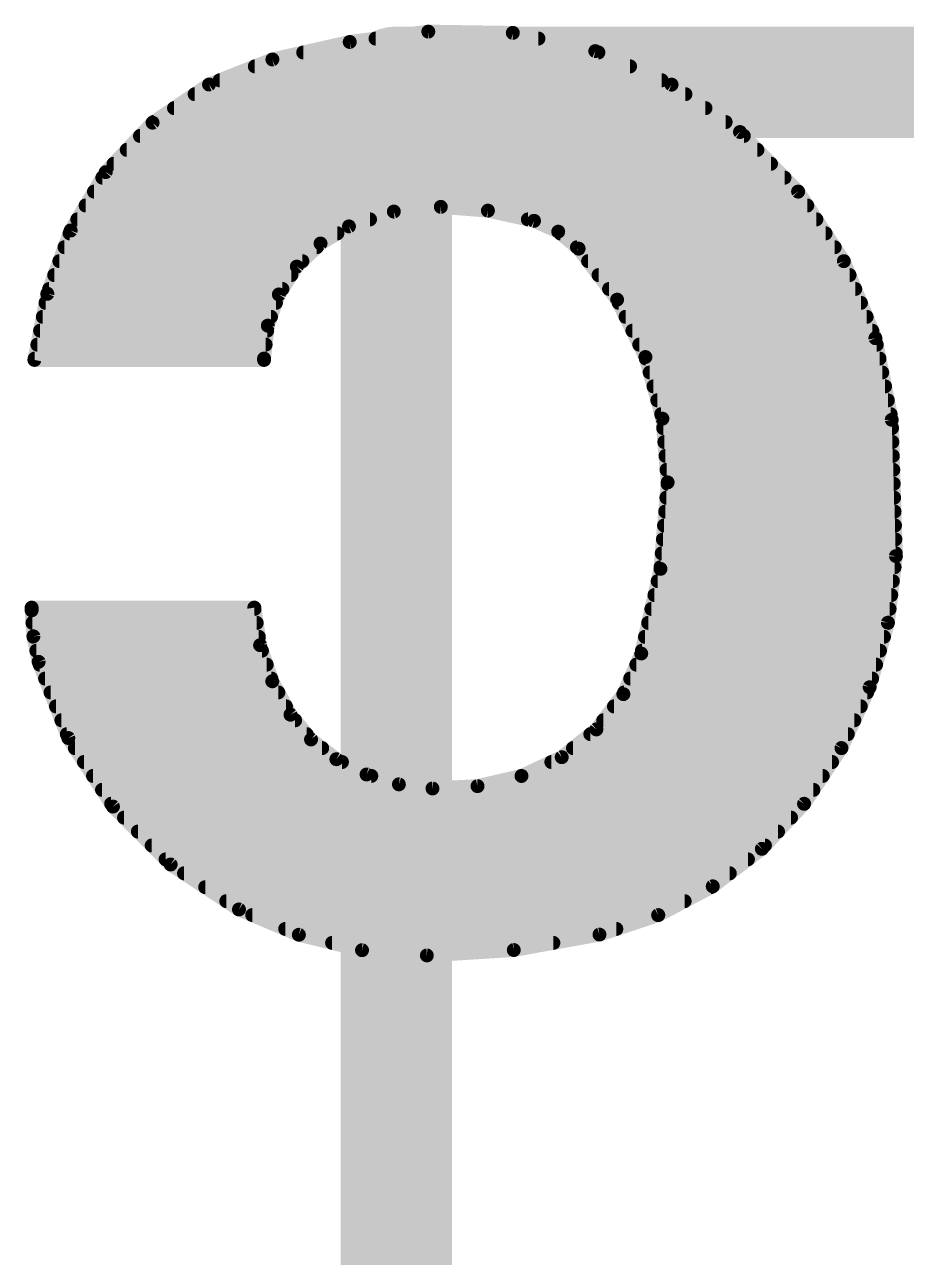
# Model space of a CAD drawing. Extents: x -9 to 98, y -32 to 31.
# Drawn here: x 8.621 to 10.23, y 3.795 to 6.045 of the extents above; entities that cross this region are included whole.
import ezdxf

# ---------------------------------------------------------------- set-up
doc = ezdxf.new("R2010")
doc.units = 0
doc.layers.add('21', color=41, linetype='CONTINUOUS')
doc.layers.add('22', color=40, linetype='CONTINUOUS')

msp = doc.modelspace()

# ---------------------------------------------------------------- linework, layer by layer
at = {"layer": '21', "const_width": 0.2032}
for points in [[(9.299, 5.94), (16.299, 5.94)], [(9.299, -0.26), (9.299, 5.94)]]:
    msp.add_lwpolyline(points, dxfattribs=at)
at = {"layer": '21', "const_width": 0.1016}
for points in [[(9.299, 5.9908, 1), (9.299, 5.8892)], [(9.3498, 5.94, 1), (9.2482, 5.94)]]:
    msp.add_lwpolyline(points, format="xyb", dxfattribs=at)
at = {"layer": '22', "const_width": 0.0254}
for points in [[(9.3574, 6.0325), (9.214, 6.0136)], [(9.2611, 6.0198), (9.5584, 6.0198)], [(9.5116, 6.0301), (9.3574, 6.0325)], [(9.6622, 5.9969), (9.5116, 6.0301)], [(9.214, 6.0136), (9.0729, 5.9817)], [(9.8013, 5.9358), (9.6622, 5.9969)], [(9.0729, 5.9817), (8.9572, 5.9359)], [(9.1291, 5.9944), (9.6679, 5.9944)], [(9.0408, 5.969), (9.7257, 5.969)], [(8.9572, 5.9359), (8.8542, 5.8662)], [(8.9766, 5.9436), (9.7835, 5.9436)], [(9.9262, 5.8492), (9.8013, 5.9358)], [(8.931, 5.9182), (9.8267, 5.9182)], [(8.8934, 5.8928), (9.8633, 5.8928)], [(8.8542, 5.8662), (8.7686, 5.776)], [(8.8559, 5.8674), (9.9, 5.8674)], [(8.8312, 5.842), (9.9333, 5.842)], [(10.0323, 5.7404), (9.9262, 5.8492)], [(8.8071, 5.8166), (9.958, 5.8166)], [(8.7686, 5.776), (8.7046, 5.6693)], [(8.7831, 5.7912), (9.9828, 5.7912)], [(8.7625, 5.7658), (10.0076, 5.7658)], [(8.7473, 5.7404), (10.0324, 5.7404)], [(10.1157, 5.6134), (10.0323, 5.7404)], [(8.732, 5.715), (10.049, 5.715)], [(9.2126, 5.6769), (9.2944, 5.7039)], [(9.2944, 5.7039), (9.3802, 5.7125)], [(9.3802, 5.7125), (9.4662, 5.7057)], [(9.4662, 5.7057), (9.5504, 5.6871)], [(8.7168, 5.6896), (9.2511, 5.6896)], [(9.5391, 5.6896), (10.0657, 5.6896)], [(9.5504, 5.6871), (9.5945, 5.6673)], [(8.7046, 5.6693), (8.6621, 5.5538)], [(8.7027, 5.6642), (9.1915, 5.6642)], [(9.1608, 5.6457), (9.2126, 5.6769)], [(9.5945, 5.6673), (9.6317, 5.6363)], [(9.5982, 5.6642), (10.0824, 5.6642)], [(8.6934, 5.6388), (9.1538, 5.6388)], [(9.1175, 5.6035), (9.1608, 5.6457)], [(9.6287, 5.6388), (10.0991, 5.6388)], [(9.6317, 5.6363), (9.702, 5.5431)], [(8.6841, 5.6134), (9.1276, 5.6134)], [(9.0848, 5.5526), (9.1175, 5.6035)], [(9.649, 5.6134), (10.1158, 5.6134)], [(10.1734, 5.4728), (10.1157, 5.6134)], [(8.6747, 5.588), (9.1075, 5.588)], [(9.6681, 5.588), (10.1262, 5.588)], [(8.6621, 5.5538), (8.6385, 5.4331)], [(8.6654, 5.5626), (9.0912, 5.5626)], [(9.0645, 5.4957), (9.0848, 5.5526)], [(9.6873, 5.5626), (10.1366, 5.5626)], [(8.6589, 5.5372), (9.0793, 5.5372)], [(9.702, 5.5431), (9.7536, 5.4384)], [(9.7049, 5.5372), (10.147, 5.5372)], [(8.6539, 5.5118), (9.0702, 5.5118)], [(9.7174, 5.5118), (10.1574, 5.5118)], [(8.6489, 5.4864), (9.0634, 5.4864)], [(9.0576, 5.4356), (9.0645, 5.4957)], [(9.7299, 5.4864), (10.1678, 5.4864)], [(8.644, 5.461), (9.0605, 5.461)], [(9.7424, 5.461), (10.1758, 5.461)], [(10.2032, 5.3238), (10.1734, 5.4728)], [(8.639, 5.4356), (9.0576, 5.4356)], [(9.0576, 5.4331), (9.0576, 5.4356)], [(9.7536, 5.4384), (9.7847, 5.3259)], [(9.7544, 5.4356), (10.1809, 5.4356)], [(8.6385, 5.4331), (9.0576, 5.4331)], [(9.7614, 5.4102), (10.1859, 5.4102)], [(9.7684, 5.3848), (10.191, 5.3848)], [(9.7754, 5.3594), (10.1961, 5.3594)], [(9.7824, 5.334), (10.2012, 5.334)], [(9.7847, 5.3259), (9.7942, 5.2095)], [(10.2108, 5.0749), (10.2032, 5.3238)], [(9.7861, 5.3086), (10.2037, 5.3086)], [(9.7882, 5.2832), (10.2044, 5.2832)], [(9.7903, 5.2578), (10.2052, 5.2578)], [(9.7923, 5.2324), (10.206, 5.2324)], [(9.7942, 5.2095), (9.7811, 5.0516)], [(9.794, 5.207), (10.2068, 5.207)], [(9.7919, 5.1816), (10.2075, 5.1816)], [(9.7898, 5.1562), (10.2083, 5.1562)], [(9.7877, 5.1308), (10.2091, 5.1308)], [(9.7856, 5.1054), (10.2099, 5.1054)], [(9.7835, 5.08), (10.2106, 5.08)], [(10.1963, 4.9533), (10.2108, 5.0749)], [(9.7811, 5.0516), (9.746, 4.8971)], [(9.7813, 5.0546), (10.2084, 5.0546)], [(9.776, 5.0292), (10.2053, 5.0292)], [(9.7702, 5.0038), (10.2023, 5.0038)], [(9.0399, 4.9809), (8.6335, 4.9809)], [(8.6335, 4.9809), (8.6335, 4.9759)], [(8.6335, 4.9784), (9.0403, 4.9784)], [(8.6335, 4.9759), (8.6367, 4.9285)], [(9.0505, 4.9122), (9.0399, 4.9809)], [(9.7645, 4.9784), (10.1993, 4.9784)], [(8.635, 4.953), (9.0442, 4.953)], [(9.7587, 4.953), (10.1962, 4.953)], [(10.1629, 4.8356), (10.1963, 4.9533)], [(8.6367, 4.9285), (8.6462, 4.8819)], [(8.6369, 4.9276), (9.0481, 4.9276)], [(9.7529, 4.9276), (10.189, 4.9276)], [(8.6421, 4.9022), (9.0538, 4.9022)], [(9.0727, 4.8464), (9.0505, 4.9122)], [(9.746, 4.8971), (9.7134, 4.8229)], [(9.7472, 4.9022), (10.1818, 4.9022)], [(8.6462, 4.8819), (8.7004, 4.7428)], [(8.6482, 4.8768), (9.0624, 4.8768)], [(9.7371, 4.8768), (10.1746, 4.8768)], [(8.6581, 4.8514), (9.071, 4.8514)], [(9.7259, 4.8514), (10.1674, 4.8514)], [(8.668, 4.826), (9.0838, 4.826)], [(9.1059, 4.7854), (9.0727, 4.8464)], [(9.7148, 4.826), (10.1584, 4.826)], [(10.1114, 4.7245), (10.1629, 4.8356)], [(9.7134, 4.8229), (9.6641, 4.7586)], [(8.6779, 4.8006), (9.0976, 4.8006)], [(9.1434, 4.7402), (9.1059, 4.7854)], [(9.6963, 4.8006), (10.1467, 4.8006)], [(8.6878, 4.7752), (9.1144, 4.7752)], [(9.6641, 4.7586), (9.6009, 4.7079)], [(9.6768, 4.7752), (10.1349, 4.7752)], [(8.6977, 4.7498), (9.1354, 4.7498)], [(8.7004, 4.7428), (8.7819, 4.6177)], [(9.1897, 4.7041), (9.1434, 4.7402)], [(9.6532, 4.7498), (10.1231, 4.7498)], [(8.7124, 4.7244), (9.1637, 4.7244)], [(9.6215, 4.7244), (10.1114, 4.7244)], [(10.0432, 4.6228), (10.1114, 4.7245)], [(8.7289, 4.699), (9.1998, 4.699)], [(9.2447, 4.6762), (9.1897, 4.7041)], [(9.6009, 4.7079), (9.5275, 4.6736)], [(9.582, 4.699), (10.0943, 4.699)], [(8.7455, 4.6736), (9.2534, 4.6736)], [(9.3038, 4.6583), (9.2447, 4.6762)], [(9.5275, 4.6736), (9.4473, 4.655)], [(9.5275, 4.6736), (10.0773, 4.6736)], [(8.762, 4.6482), (10.0602, 4.6482)], [(9.365, 4.6507), (9.3038, 4.6583)], [(9.4473, 4.655), (9.365, 4.6507)], [(8.7786, 4.6228), (10.0432, 4.6228)], [(8.7819, 4.6177), (8.8872, 4.5119)], [(9.9661, 4.5405), (10.0432, 4.6228)], [(8.8021, 4.5974), (10.0194, 4.5974)], [(8.8274, 4.572), (9.9956, 4.572)], [(8.8526, 4.5466), (9.9718, 4.5466)], [(9.8765, 4.4721), (9.9661, 4.5405)], [(8.8779, 4.5212), (9.9408, 4.5212)], [(8.8872, 4.5119), (9.0119, 4.4298)], [(8.9116, 4.4958), (9.9076, 4.4958)], [(8.9502, 4.4704), (9.8733, 4.4704)], [(9.7768, 4.4194), (9.8765, 4.4721)], [(8.9888, 4.445), (9.8252, 4.445)], [(9.0119, 4.4298), (9.1212, 4.3837)], [(9.0361, 4.4196), (9.7771, 4.4196)], [(9.6698, 4.384), (9.7768, 4.4194)], [(9.0962, 4.3942), (9.7006, 4.3942)], [(9.1212, 4.3837), (9.2365, 4.3554)], [(9.5134, 4.3558), (9.6698, 4.384)], [(9.1819, 4.3688), (9.5856, 4.3688)], [(9.2365, 4.3554), (9.3548, 4.3459)], [(9.3548, 4.3459), (9.5134, 4.3558)]]:
    msp.add_lwpolyline(points, dxfattribs=at)
at = {"layer": '22', "const_width": 0.0127}
for points in [[(9.2611, 6.0262, 1), (9.2611, 6.0134)], [(9.3575, 6.0388, 1), (9.3573, 6.0262)], [(9.3582, 6.0262, 1), (9.3566, 6.0388)], [(9.513, 6.0363, 1), (9.5102, 6.0239)], [(9.5115, 6.0238, 1), (9.5117, 6.0365)], [(9.5584, 6.0134, 1), (9.5584, 6.0262)], [(9.2132, 6.0199, 1), (9.2148, 6.0073)], [(9.2154, 6.0074, 1), (9.2126, 6.0198)], [(9.6648, 6.0027, 1), (9.6596, 5.9911)], [(9.6608, 5.9907, 1), (9.6636, 6.0031)], [(9.0715, 5.9879, 1), (9.0743, 5.9755)], [(9.0752, 5.9758, 1), (9.0706, 5.9876)], [(9.1291, 6.0008, 1), (9.1291, 5.9881)], [(9.6679, 5.9881, 1), (9.6679, 6.0008)], [(9.0408, 5.9754, 1), (9.0408, 5.9627)], [(9.7257, 5.9627, 1), (9.7257, 5.9754)], [(8.9549, 5.9418, 1), (8.9596, 5.93)], [(8.9608, 5.9307, 1), (8.9537, 5.9412)], [(8.9766, 5.95, 1), (8.9766, 5.9372)], [(9.7835, 5.9372, 1), (9.7835, 5.95)], [(9.8049, 5.941, 1), (9.7977, 5.9305)], [(9.7988, 5.9299, 1), (9.8039, 5.9416)], [(8.931, 5.9246, 1), (8.931, 5.9119)], [(9.8267, 5.9119, 1), (9.8267, 5.9246)], [(8.8934, 5.8992, 1), (8.8934, 5.8864)], [(9.8633, 5.8864, 1), (9.8633, 5.8992)], [(8.8506, 5.8715, 1), (8.8577, 5.861)], [(8.8559, 5.8738, 1), (8.8559, 5.861)], [(8.8588, 5.8619, 1), (8.8496, 5.8706)], [(9.9, 5.861, 1), (9.9, 5.8738)], [(8.8312, 5.8484, 1), (8.8312, 5.8357)], [(9.9308, 5.8536, 1), (9.9217, 5.8448)], [(9.9226, 5.844, 1), (9.9298, 5.8544)], [(9.9333, 5.8357, 1), (9.9333, 5.8484)], [(8.8071, 5.823, 1), (8.8071, 5.8102)], [(9.958, 5.8102, 1), (9.958, 5.823)], [(8.764, 5.7803, 1), (8.7732, 5.7716)], [(8.7741, 5.7727, 1), (8.7632, 5.7792)], [(8.7831, 5.7976, 1), (8.7831, 5.7848)], [(9.9828, 5.7848, 1), (9.9828, 5.7976)], [(8.7625, 5.7722, 1), (8.7625, 5.7595)], [(10.0076, 5.7595, 1), (10.0076, 5.7722)], [(8.7473, 5.7468, 1), (8.7473, 5.734)], [(10.0376, 5.7439, 1), (10.027, 5.7369)], [(10.0278, 5.736, 1), (10.0369, 5.7449)], [(10.0324, 5.734, 1), (10.0324, 5.7468)], [(8.732, 5.7214, 1), (8.732, 5.7086)], [(9.2938, 5.7102, 1), (9.2951, 5.6976)], [(9.2964, 5.6979, 1), (9.2924, 5.71)], [(9.3807, 5.7188, 1), (9.3797, 5.7062)], [(9.3808, 5.7062, 1), (9.3796, 5.7188)], [(9.4675, 5.7119, 1), (9.4648, 5.6995)], [(9.4657, 5.6993, 1), (9.4667, 5.712)], [(10.049, 5.7086, 1), (10.049, 5.7214)], [(8.7168, 5.696, 1), (8.7168, 5.6833)], [(9.2511, 5.6833, 1), (9.2511, 5.696)], [(9.5391, 5.696, 1), (9.5391, 5.6833)], [(9.553, 5.6929, 1), (9.5478, 5.6813)], [(9.549, 5.6809, 1), (9.5518, 5.6933)], [(10.0657, 5.6833, 1), (10.0657, 5.696)], [(8.7027, 5.6706, 1), (8.7027, 5.6578)], [(8.6992, 5.6726, 1), (8.71, 5.666)], [(8.7106, 5.6671, 1), (8.6986, 5.6715)], [(9.1915, 5.6578, 1), (9.1915, 5.6706)], [(9.2106, 5.6829, 1), (9.2146, 5.6709)], [(9.2159, 5.6715, 1), (9.2093, 5.6823)], [(9.5986, 5.6721, 1), (9.5905, 5.6624)], [(9.5982, 5.6706, 1), (9.5982, 5.6578)], [(9.5919, 5.6615, 1), (9.5971, 5.6731)], [(10.0824, 5.6578, 1), (10.0824, 5.6706)], [(8.6934, 5.6452, 1), (8.6934, 5.6325)], [(9.1538, 5.6325, 1), (9.1538, 5.6452)], [(9.1575, 5.6511, 1), (9.1641, 5.6402)], [(9.1652, 5.6411, 1), (9.1564, 5.6502)], [(9.6287, 5.6452, 1), (9.6287, 5.6325)], [(9.6368, 5.6401, 1), (9.6266, 5.6325)], [(10.0991, 5.6325, 1), (10.0991, 5.6452)], [(9.6276, 5.6314, 1), (9.6358, 5.6412)], [(8.6841, 5.6198, 1), (8.6841, 5.6071)], [(9.113, 5.6081, 1), (9.1219, 5.599)], [(9.1228, 5.6001, 1), (9.1121, 5.6069)], [(9.1276, 5.6071, 1), (9.1276, 5.6198)], [(9.649, 5.6198, 1), (9.649, 5.6071)], [(10.1216, 5.6158, 1), (10.1099, 5.611)], [(10.1104, 5.6099, 1), (10.1211, 5.6169)], [(10.1158, 5.6071, 1), (10.1158, 5.6198)], [(8.6747, 5.5944, 1), (8.6747, 5.5816)], [(9.1075, 5.5816, 1), (9.1075, 5.5944)], [(9.6681, 5.5944, 1), (9.6681, 5.5816)], [(10.1262, 5.5816, 1), (10.1262, 5.5944)], [(8.6562, 5.556, 1), (8.6681, 5.5516)], [(8.6684, 5.5526, 1), (8.6559, 5.5551)], [(8.6654, 5.569, 1), (8.6654, 5.5563)], [(9.0794, 5.5561, 1), (9.0901, 5.5492)], [(9.0908, 5.5505, 1), (9.0788, 5.5548)], [(9.0912, 5.5563, 1), (9.0912, 5.569)], [(9.6873, 5.569, 1), (9.6873, 5.5563)], [(10.1366, 5.5563, 1), (10.1366, 5.569)], [(8.6589, 5.5436, 1), (8.6589, 5.5309)], [(9.0793, 5.5309, 1), (9.0793, 5.5436)], [(9.7077, 5.5459, 1), (9.6963, 5.5403)], [(9.6969, 5.5393, 1), (9.7071, 5.5469)], [(9.7049, 5.5436, 1), (9.7049, 5.5309)], [(10.147, 5.5309, 1), (10.147, 5.5436)], [(8.6539, 5.5182, 1), (8.6539, 5.5054)], [(9.0702, 5.5054, 1), (9.0702, 5.5182)], [(9.7174, 5.5182, 1), (9.7174, 5.5054)], [(10.1574, 5.5054, 1), (10.1574, 5.5182)], [(8.6489, 5.4928, 1), (8.6489, 5.4801)], [(9.0708, 5.495, 1), (9.0582, 5.4964)], [(9.0585, 5.4978, 1), (9.0705, 5.4935)], [(9.0634, 5.4801, 1), (9.0634, 5.4928)], [(9.7299, 5.4928, 1), (9.7299, 5.4801)], [(10.1678, 5.4801, 1), (10.1678, 5.4928)], [(8.644, 5.4674, 1), (8.644, 5.4546)], [(9.0605, 5.4546, 1), (9.0605, 5.4674)], [(9.7424, 5.4674, 1), (9.7424, 5.4546)], [(10.1796, 5.4741, 1), (10.1672, 5.4716)], [(10.1675, 5.4704, 1), (10.1793, 5.4752)], [(10.1758, 5.4546, 1), (10.1758, 5.4674)], [(8.639, 5.442, 1), (8.639, 5.4292)], [(9.064, 5.4356, 1), (9.0513, 5.4356)], [(9.0576, 5.4292, 1), (9.0576, 5.442)], [(9.7597, 5.4401, 1), (9.7475, 5.4367)], [(9.7479, 5.4356, 1), (9.7593, 5.4412)], [(9.7544, 5.442, 1), (9.7544, 5.4292)], [(10.1809, 5.4292, 1), (10.1809, 5.442)], [(8.6385, 5.4395, 1), (8.6385, 5.4268)], [(8.6323, 5.4343, 1), (8.6447, 5.4319)], [(9.0513, 5.4363, 1), (9.0639, 5.4349)], [(9.0513, 5.4331, 1), (9.064, 5.4331)], [(9.0576, 5.4268, 1), (9.0576, 5.4395)], [(9.7614, 5.4166, 1), (9.7614, 5.4039)], [(10.1859, 5.4039, 1), (10.1859, 5.4166)], [(9.7684, 5.3912, 1), (9.7684, 5.3784)], [(10.191, 5.3784, 1), (10.191, 5.3912)], [(9.7754, 5.3658, 1), (9.7754, 5.353)], [(10.1961, 5.353, 1), (10.1961, 5.3658)], [(9.7824, 5.3404, 1), (9.7824, 5.3277)], [(9.791, 5.3264, 1), (9.7784, 5.3253)], [(9.7786, 5.3242, 1), (9.7908, 5.3275)], [(10.2095, 5.324, 1), (10.1969, 5.3236)], [(10.2012, 5.3277, 1), (10.2012, 5.3404)], [(9.7861, 5.315, 1), (9.7861, 5.3022)], [(10.197, 5.3226, 1), (10.2094, 5.325)], [(10.2037, 5.3022, 1), (10.2037, 5.315)], [(9.7882, 5.2896, 1), (9.7882, 5.2768)], [(10.2044, 5.2768, 1), (10.2044, 5.2896)], [(9.7903, 5.2642, 1), (9.7903, 5.2515)], [(10.2052, 5.2515, 1), (10.2052, 5.2642)], [(9.7923, 5.2388, 1), (9.7923, 5.226)], [(10.206, 5.226, 1), (10.206, 5.2388)], [(9.8005, 5.209, 1), (9.7879, 5.21)], [(9.794, 5.2134, 1), (9.794, 5.2006)], [(9.7879, 5.209, 1), (9.8005, 5.21)], [(10.2068, 5.2006, 1), (10.2068, 5.2134)], [(9.7919, 5.188, 1), (9.7919, 5.1753)], [(10.2075, 5.1753, 1), (10.2075, 5.188)], [(9.7898, 5.1626, 1), (9.7898, 5.1498)], [(10.2083, 5.1498, 1), (10.2083, 5.1626)], [(9.7877, 5.1372, 1), (9.7877, 5.1244)], [(10.2091, 5.1244, 1), (10.2091, 5.1372)], [(9.7856, 5.1118, 1), (9.7856, 5.0991)], [(10.2099, 5.0991, 1), (10.2099, 5.1118)], [(9.7835, 5.0864, 1), (9.7835, 5.0736)], [(10.2171, 5.0741, 1), (10.2045, 5.0757)], [(10.2106, 5.0736, 1), (10.2106, 5.0864)], [(9.7813, 5.061, 1), (9.7813, 5.0483)], [(9.7873, 5.0502, 1), (9.7749, 5.053)], [(10.2045, 5.0747, 1), (10.2171, 5.0751)], [(10.2084, 5.0483, 1), (10.2084, 5.061)], [(9.776, 5.0356, 1), (9.776, 5.0229)], [(9.7748, 5.0521, 1), (9.7874, 5.0511)], [(10.2053, 5.0229, 1), (10.2053, 5.0356)], [(9.7702, 5.0102, 1), (9.7702, 4.9974)], [(10.2023, 4.9974, 1), (10.2023, 5.0102)], [(8.6335, 4.9873, 1), (8.6335, 4.9745)], [(8.6335, 4.9848, 1), (8.6335, 4.9721)], [(8.6398, 4.9763, 1), (8.6272, 4.9755)], [(8.6398, 4.9809, 1), (8.6272, 4.9809)], [(8.6272, 4.9759, 1), (8.6398, 4.9759)], [(9.0462, 4.9819, 1), (9.0336, 4.9799)], [(9.0399, 4.9745, 1), (9.0399, 4.9873)], [(9.0403, 4.9721, 1), (9.0403, 4.9848)], [(9.7645, 4.9848, 1), (9.7645, 4.9721)], [(10.1993, 4.9721, 1), (10.1993, 4.9848)], [(8.635, 4.9594, 1), (8.635, 4.9466)], [(9.0442, 4.9466, 1), (9.0442, 4.9594)], [(9.7587, 4.9594, 1), (9.7587, 4.9466)], [(10.19, 4.9541, 1), (10.2026, 4.9526)], [(10.2024, 4.9516, 1), (10.1902, 4.9551)], [(10.1962, 4.9466, 1), (10.1962, 4.9594)], [(8.6429, 4.9297, 1), (8.6305, 4.9272)], [(8.6304, 4.928, 1), (8.643, 4.9289)], [(8.6369, 4.934, 1), (8.6369, 4.9212)], [(9.0481, 4.9212, 1), (9.0481, 4.934)], [(9.7529, 4.934, 1), (9.7529, 4.9212)], [(10.189, 4.9212, 1), (10.189, 4.934)], [(8.6421, 4.9086, 1), (8.6421, 4.8959)], [(9.0565, 4.9143, 1), (9.0444, 4.9102)], [(9.0442, 4.9113, 1), (9.0567, 4.9132)], [(9.0538, 4.8959, 1), (9.0538, 4.9086)], [(9.7518, 4.8945, 1), (9.7402, 4.8997)], [(9.7472, 4.9086, 1), (9.7472, 4.8959)], [(10.1818, 4.8959, 1), (10.1818, 4.9086)], [(8.6521, 4.8842, 1), (8.6403, 4.8796)], [(8.64, 4.8806, 1), (8.6524, 4.8832)], [(8.6482, 4.8832, 1), (8.6482, 4.8704)], [(9.0624, 4.8704, 1), (9.0624, 4.8832)], [(9.7371, 4.8832, 1), (9.7371, 4.8704)], [(9.7398, 4.8985, 1), (9.7522, 4.8957)], [(10.1746, 4.8704, 1), (10.1746, 4.8832)], [(8.6581, 4.8578, 1), (8.6581, 4.845)], [(9.071, 4.845, 1), (9.071, 4.8578)], [(9.7259, 4.8578, 1), (9.7259, 4.845)], [(10.1674, 4.845, 1), (10.1674, 4.8578)], [(8.668, 4.8324, 1), (8.668, 4.8197)], [(9.0783, 4.8494, 1), (9.0671, 4.8434)], [(9.0667, 4.8444, 1), (9.0787, 4.8484)], [(9.0838, 4.8197, 1), (9.0838, 4.8324)], [(9.7148, 4.8324, 1), (9.7148, 4.8197)], [(10.1568, 4.8373, 1), (10.169, 4.8338)], [(10.1686, 4.8329, 1), (10.1571, 4.8382)], [(10.1584, 4.8197, 1), (10.1584, 4.8324)], [(9.7076, 4.8255, 1), (9.7192, 4.8204)], [(9.7185, 4.819, 1), (9.7084, 4.8268)], [(8.6779, 4.807, 1), (8.6779, 4.7942)], [(9.0976, 4.7942, 1), (9.0976, 4.807)], [(9.1108, 4.7895, 1), (9.101, 4.7813)], [(9.1003, 4.7824, 1), (9.1115, 4.7884)], [(9.6963, 4.807, 1), (9.6963, 4.7942)], [(10.1467, 4.7942, 1), (10.1467, 4.807)], [(8.6878, 4.7816, 1), (8.6878, 4.7688)], [(9.1144, 4.7688, 1), (9.1144, 4.7816)], [(9.6681, 4.7536, 1), (9.6601, 4.7635)], [(9.6768, 4.7816, 1), (9.6768, 4.7688)], [(10.1349, 4.7688, 1), (10.1349, 4.7816)], [(8.6977, 4.7562, 1), (8.6977, 4.7435)], [(8.7057, 4.7463, 1), (8.6951, 4.7393)], [(8.6945, 4.7405, 1), (8.7063, 4.7451)], [(9.1354, 4.7435, 1), (9.1354, 4.7562)], [(9.1473, 4.7452, 1), (9.1395, 4.7352)], [(9.1385, 4.7362, 1), (9.1483, 4.7443)], [(9.6532, 4.7562, 1), (9.6532, 4.7435)], [(9.6591, 4.7625, 1), (9.6692, 4.7547)], [(10.1231, 4.7435, 1), (10.1231, 4.7562)], [(8.7124, 4.7308, 1), (8.7124, 4.718)], [(9.1637, 4.718, 1), (9.1637, 4.7308)], [(9.6215, 4.7308, 1), (9.6215, 4.718)], [(10.1057, 4.7271, 1), (10.1172, 4.7218)], [(10.1167, 4.7209, 1), (10.1061, 4.728)], [(10.1114, 4.718, 1), (10.1114, 4.7308)], [(8.7289, 4.7054, 1), (8.7289, 4.6926)], [(9.1926, 4.7098, 1), (9.1868, 4.6984)], [(9.1858, 4.6991, 1), (9.1936, 4.7091)], [(9.1998, 4.6926, 1), (9.1998, 4.7054)], [(9.582, 4.7054, 1), (9.582, 4.6926)], [(9.597, 4.7128, 1), (9.6049, 4.7029)], [(9.6036, 4.7021, 1), (9.5983, 4.7136)], [(10.0943, 4.6926, 1), (10.0943, 4.7054)], [(8.7455, 4.68, 1), (8.7455, 4.6673)], [(9.2466, 4.6823, 1), (9.2429, 4.6702)], [(9.2419, 4.6706, 1), (9.2476, 4.6819)], [(9.2534, 4.6673, 1), (9.2534, 4.68)], [(9.5275, 4.68, 1), (9.5275, 4.6673)], [(9.5248, 4.6794, 1), (9.5302, 4.6678)], [(9.5289, 4.6674, 1), (9.5261, 4.6798)], [(10.0773, 4.6673, 1), (10.0773, 4.68)], [(8.762, 4.6546, 1), (8.762, 4.6418)], [(9.3045, 4.6646, 1), (9.303, 4.652)], [(9.3019, 4.6522, 1), (9.3056, 4.6643)], [(9.3647, 4.657, 1), (9.3653, 4.6444)], [(9.3642, 4.6444, 1), (9.3658, 4.657)], [(9.4458, 4.6611, 1), (9.4487, 4.6488)], [(9.4476, 4.6486, 1), (9.4469, 4.6613)], [(10.0602, 4.6418, 1), (10.0602, 4.6546)], [(8.7786, 4.6292, 1), (8.7786, 4.6164)], [(8.7864, 4.6222, 1), (8.7774, 4.6132)], [(8.7766, 4.6142, 1), (8.7872, 4.6212)], [(10.0379, 4.6263, 1), (10.0485, 4.6193)], [(10.0478, 4.6185, 1), (10.0386, 4.6271)], [(10.0432, 4.6164, 1), (10.0432, 4.6292)], [(8.8021, 4.6038, 1), (8.8021, 4.5911)], [(10.0194, 4.5911, 1), (10.0194, 4.6038)], [(8.8274, 4.5784, 1), (8.8274, 4.5656)], [(9.9956, 4.5656, 1), (9.9956, 4.5784)], [(8.8526, 4.553, 1), (8.8526, 4.5403)], [(9.9615, 4.5448, 1), (9.9708, 4.5362)], [(9.97, 4.5355, 1), (9.9623, 4.5456)], [(9.9718, 4.5403, 1), (9.9718, 4.553)], [(8.8779, 4.5276, 1), (8.8779, 4.5149)], [(8.8907, 4.5172, 1), (8.8837, 4.5066)], [(9.9408, 4.5149, 1), (9.9408, 4.5276)], [(8.8827, 4.5074, 1), (8.8917, 4.5164)], [(8.9116, 4.5022, 1), (8.9116, 4.4894)], [(9.9076, 4.4894, 1), (9.9076, 4.5022)], [(8.9502, 4.4768, 1), (8.9502, 4.4641)], [(9.8727, 4.4771, 1), (9.8804, 4.467)], [(9.8733, 4.4641, 1), (9.8733, 4.4768)], [(9.8795, 4.4665, 1), (9.8736, 4.4777)], [(8.9888, 4.4514, 1), (8.9888, 4.4386)], [(9.8252, 4.4386, 1), (9.8252, 4.4514)], [(9.0144, 4.4357, 1), (9.0094, 4.4239)], [(9.0084, 4.4245, 1), (9.0154, 4.4351)], [(9.0361, 4.426, 1), (9.0361, 4.4132)], [(9.7739, 4.4251, 1), (9.7798, 4.4138)], [(9.7788, 4.4134, 1), (9.7748, 4.4255)], [(9.7771, 4.4132, 1), (9.7771, 4.426)], [(9.0962, 4.4006, 1), (9.0962, 4.3879)], [(9.1227, 4.3898, 1), (9.1197, 4.3775)], [(9.1188, 4.3778, 1), (9.1237, 4.3895)], [(9.6678, 4.39, 1), (9.6718, 4.378)], [(9.6709, 4.3778, 1), (9.6687, 4.3902)], [(9.7006, 4.3879, 1), (9.7006, 4.4006)], [(9.1819, 4.3752, 1), (9.1819, 4.3624)], [(9.237, 4.3618, 1), (9.236, 4.3491)], [(9.235, 4.3493, 1), (9.238, 4.3616)], [(9.5123, 4.362, 1), (9.5145, 4.3495)], [(9.5138, 4.3494, 1), (9.513, 4.3621)], [(9.5856, 4.3624, 1), (9.5856, 4.3752)], [(9.3544, 4.3522, 1), (9.3552, 4.3396)], [(9.3543, 4.3396, 1), (9.3553, 4.3522)]]:
    msp.add_lwpolyline(points, format="xyb", dxfattribs=at)

doc.saveas('drawing.dxf')
